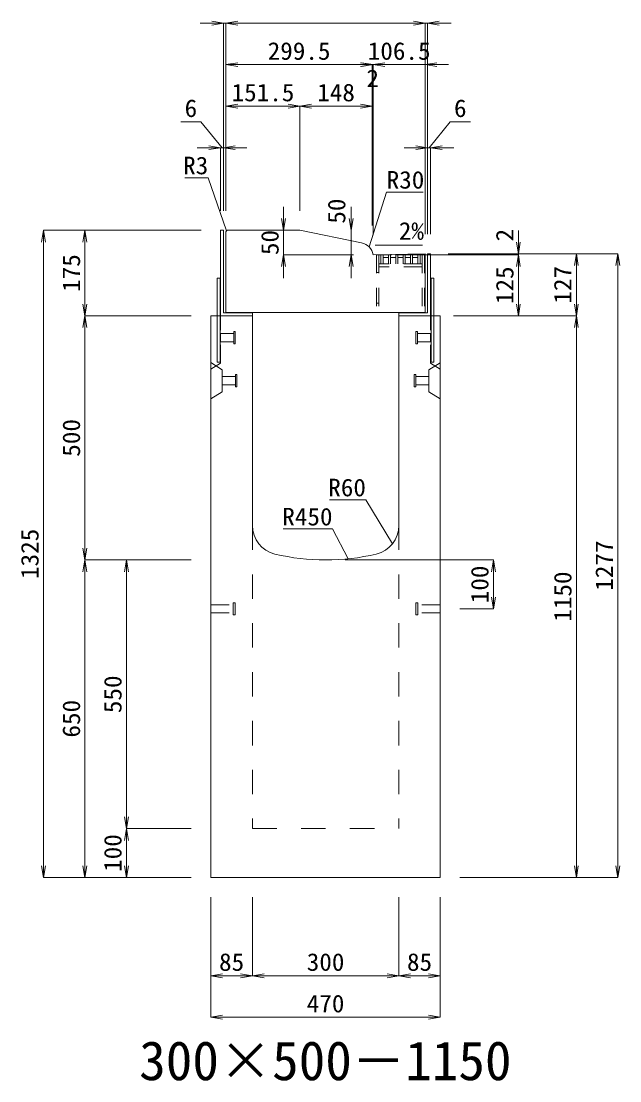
# Model space of a CAD drawing. Units: millimetres at full size. Extents: x -1809 to 57027, y -20349 to 17321.
# Drawn here: x 9276 to 10503, y -12212 to -10043 of the extents above; entities that cross this region are included whole.
import ezdxf
from ezdxf.enums import TextEntityAlignment as Align

# ---------------------------------------------------------------- set-up
doc = ezdxf.new("R2010")
doc.units = ezdxf.units.MM
doc.header["$LTSCALE"] = 50
for name, pattern in [('USER1', [2, 1, -1]), ('USER2', [1.35, 0.75, -0.6]), ('USER3', [1.35, 0.75, -0.6])]:
    doc.linetypes.add(name, pattern=pattern)
for name, color, linetype, lineweight in [('インサート', 3, 'USER2', 9), ('受枠', 3, 'Continuous', 5), ('寸法線', 7, 'Continuous', 13), ('引出線', 4, 'Continuous', 13), ('本体', 2, 'Continuous', 13), ('補助線', 8, 'Continuous', 13), ('ｸﾞﾚｰﾁﾝｸﾞ', 7, 'USER3', 9)]:
    doc.layers.add(name, color=color, linetype=linetype, lineweight=lineweight)
doc.layers.add('文字', color=7, linetype='Continuous')
doc.styles.add('ＭＳ 明朝', font='')
doc.styles.get('ＭＳ 明朝').set_extended_font_data('MS Mincho')

# ---------------------------------------------------------------- blocks, each defined once
blk = doc.blocks.new('open_arrow')
at = {"color": 0, "linetype": 'Continuous', "lineweight": -2}
blk.add_lwpolyline([(7.5, 1.25), (0, 0), (7.5, -1.25)], dxfattribs=at)

msp = doc.modelspace()

# ---------------------------------------------------------------- linework, layer by layer
at = {"layer": 'インサート'}
for p, q in [((9685, -10682.55), (9712, -10682.55)), ((9685, -10682.55), (9685, -10699.55)), ((9715, -10678.55), (9712, -10678.55)), ((9712, -10678.55), (9712, -10703.55)), ((9715, -10703.55), (9715, -10678.55)), ((10085, -10678.55), (10088, -10678.55)), ((10085, -10703.55), (10085, -10678.55)), ((10088, -10678.55), (10088, -10703.55)), ((10115, -10682.55), (10088, -10682.55)), ((10115, -10682.55), (10115, -10699.55)), ((9685, -10699.55), (9712, -10699.55)), ((9712, -10703.55), (9715, -10703.55)), ((10088, -10703.55), (10085, -10703.55)), ((10115, -10699.55), (10088, -10699.55)), ((9688.2, -10770.55), (9715.2, -10770.55)), ((9688.2, -10770.55), (9688.2, -10787.55)), ((9718.2, -10766.55), (9715.2, -10766.55)), ((9715.2, -10766.55), (9715.2, -10791.55)), ((9718.2, -10791.55), (9718.2, -10766.55)), ((10081.8, -10766.55), (10084.8, -10766.55)), ((10081.8, -10791.55), (10081.8, -10766.55)), ((10084.8, -10766.55), (10084.8, -10791.55)), ((10111.8, -10770.55), (10084.8, -10770.55)), ((10111.8, -10770.55), (10111.8, -10787.55)), ((9688.2, -10787.55), (9715.2, -10787.55)), ((9715.2, -10791.55), (9718.2, -10791.55)), ((10084.8, -10791.55), (10081.8, -10791.55)), ((10111.8, -10787.55), (10084.8, -10787.55)), ((9665, -11237.55), (9711, -11237.55)), ((9665, -11254.55), (9665, -11237.55)), ((9711, -11258.55), (9711, -11233.55)), ((9711, -11233.55), (9715, -11233.55)), ((9715, -11258.55), (9715, -11233.55)), ((10085, -11233.55), (10089, -11233.55)), ((10085, -11233.55), (10085, -11258.55)), ((10089, -11233.55), (10089, -11258.55)), ((10135, -11237.55), (10089, -11237.55)), ((10135, -11237.55), (10135, -11254.55)), ((9665, -11254.55), (9711, -11254.55)), ((9715, -11258.55), (9711, -11258.55)), ((10089, -11258.55), (10085, -11258.55)), ((10135, -11254.55), (10089, -11254.55))]:
    msp.add_line(p, q, dxfattribs=at)
at = {"layer": '受枠'}
for p, q in [((9685, -10471.05), (9685, -10646.05)), ((9685, -10471.05), (9691, -10471.05)), ((9685, -10471.05), (9691, -10471.05)), ((9691, -10471.05), (9691, -10640.05)), ((10109, -10519.06), (10109, -10640.05)), ((10109, -10519.06), (10115, -10519.06)), ((10115, -10646.05), (10115, -10519.06)), ((9678, -10741.05), (9678, -10569.06)), ((9684, -10569.06), (9678, -10569.06)), ((9684, -10741.05), (9684, -10569.06)), ((10116, -10741.05), (10116, -10569.06)), ((10116, -10569.06), (10122, -10569.06)), ((10122, -10741.05), (10122, -10569.06)), ((9750, -10646.05), (9685, -10646.05)), ((9691, -10640.05), (9750, -10640.05)), ((9750, -10646.05), (9750, -10640.05)), ((10050, -10640.05), (10050, -10646.05)), ((10050, -10640.05), (10109, -10640.05)), ((10050, -10646.05), (10050, -10640.05)), ((10115, -10646.05), (10050, -10646.05)), ((9684, -10741.05), (9678, -10741.05)), ((10116, -10741.05), (10122, -10741.05))]:
    msp.add_line(p, q, dxfattribs=at)
at = {"layer": '寸法線'}
for p, q in [((9744, -10046.93), (9643, -10046.93)), ((9691, -10431.03), (9691, -10046.93)), ((9696, -10431.03), (9696, -10046.93)), ((10104, -10046.93), (9696, -10046.93)), ((9696, -10431.03), (9696, -10046.93)), ((10056, -10046.93), (10157, -10046.93)), ((10104, -10479.23), (10104, -10046.93)), ((10104, -10479.23), (10104, -10046.93)), ((10109, -10479.04), (10109, -10046.93)), ((9995.51, -10131.93), (9696, -10131.93)), ((9696, -10431.03), (9696, -10131.93)), ((9947.51, -10131.93), (10045.44, -10131.93)), ((9949.44, -10131.93), (10152, -10131.93)), ((9995.51, -10461.09), (9995.51, -10131.93)), ((9995.51, -10461.09), (9995.51, -10131.93)), ((9997.44, -10481.08), (9997.44, -10131.93)), ((9997.44, -10481.08), (9997.44, -10131.93)), ((10104, -10479.23), (10104, -10131.93)), ((9696, -10216.93), (9847.5, -10216.93)), ((9696, -10431.03), (9696, -10216.93)), ((9847.5, -10431.03), (9847.5, -10216.93)), ((9847.5, -10216.93), (9995.51, -10216.93)), ((9847.5, -10431.03), (9847.5, -10216.93)), ((9995.51, -10461.09), (9995.51, -10216.93)), ((9644.67, -10249.13), (9603.44, -10249.13)), ((9688, -10301.93), (9644.67, -10249.13)), ((10112, -10301.93), (10155.33, -10249.13)), ((10155.33, -10249.13), (10196.56, -10249.13)), ((9739, -10301.93), (9637, -10301.93)), ((9685, -10431.03), (9685, -10301.93)), ((9691, -10431.03), (9691, -10301.93)), ((10061, -10301.93), (10163, -10301.93)), ((10109, -10479.04), (10109, -10301.93)), ((10115, -10479.04), (10115, -10301.93)), ((9813.83, -10569.11), (9813.83, -10423.05)), ((9952.5, -10423.05), (9952.5, -10569.05)), ((9322.06, -11796.05), (9322.06, -10471.05)), ((9644.98, -10471.05), (9322.06, -10471.05)), ((9407.06, -10471.05), (9407.06, -10646.05)), ((9644.98, -10471.05), (9407.06, -10471.05)), ((9813.83, -10471.05), (9807.48, -10471.05)), ((10294.94, -10569.1), (10294.94, -10471.25)), ((9957.42, -10521.11), (9813.83, -10521.11)), ((9842.59, -10521.05), (9952.5, -10521.05)), ((10044.46, -10521.1), (10294.94, -10521.1)), ((10044.46, -10521.1), (10294.94, -10521.1)), ((10151.02, -10519.25), (10294.94, -10519.25)), ((10155.02, -10519.06), (10413.78, -10519.06)), ((10155.02, -10519.06), (10498.78, -10519.06)), ((10294.94, -10646.05), (10294.94, -10521.1)), ((10413.78, -10519.06), (10413.78, -10646.05)), ((10498.78, -10519.06), (10498.78, -11796.05)), ((9624.98, -10646.05), (9407.06, -10646.05)), ((9407.06, -10646.05), (9407.06, -11146.05)), ((9624.98, -10646.05), (9407.06, -10646.05)), ((10162.02, -10646.05), (10294.94, -10646.05)), ((10175.02, -10646.05), (10413.78, -10646.05)), ((10175.02, -10646.05), (10413.78, -10646.05)), ((10413.78, -10646.05), (10413.78, -11796.05)), ((9624.98, -11146.05), (9407.06, -11146.05)), ((9407.06, -11796.05), (9407.06, -11146.05)), ((9624.98, -11146.05), (9407.06, -11146.05)), ((9492.06, -11146.05), (9492.06, -11696.05)), ((9624.98, -11146.05), (9492.06, -11146.05)), ((9940.02, -11146.05), (10243.78, -11146.05)), ((10243.78, -11146.05), (10243.78, -11246.05)), ((10175.02, -11246.05), (10243.78, -11246.05)), ((9624.98, -11696.05), (9492.06, -11696.05)), ((9492.06, -11696.05), (9492.06, -11796.05)), ((9624.98, -11696.05), (9492.06, -11696.05)), ((9624.98, -11796.05), (9322.06, -11796.05)), ((9624.98, -11796.05), (9407.06, -11796.05)), ((9624.98, -11796.05), (9492.06, -11796.05)), ((10175.02, -11796.05), (10413.78, -11796.05)), ((10175.02, -11796.05), (10498.78, -11796.05)), ((9665, -11836.07), (9665, -11997.21)), ((9665, -11836.07), (9665, -12082.21)), ((9750, -11836.07), (9750, -11997.21)), ((9750, -11836.07), (9750, -11997.21)), ((10050, -11836.07), (10050, -11997.21)), ((10050, -11836.07), (10050, -11997.21)), ((10135, -11836.07), (10135, -11997.21)), ((10135, -11836.07), (10135, -12082.21)), ((9665, -11997.21), (9750, -11997.21)), ((9750, -11997.21), (10050, -11997.21)), ((10050, -11997.21), (10135, -11997.21)), ((9665, -12082.21), (10135, -12082.21))]:
    msp.add_line(p, q, dxfattribs=at)
at = {"layer": '引出線'}
for points in [[(9696.88, -10471.93), (9659.65, -10363.53), (9611.92, -10363.53)], [(9989.42, -10505.21), (10025.11, -10392.88), (10099.79, -10392.88)], [(10001.31, -10501.75), (10050.05, -10501.21), (10098.81, -10501.21)], [(10037.07, -11112.74), (9982.66, -11022.84), (9907.98, -11022.84)], [(9946.44, -11143.65), (9914.22, -11082.51), (9813.21, -11082.51)]]:
    msp.add_lwpolyline(points, dxfattribs=at)
at = {"layer": '本体', "lineweight": 20}
for p, q in [((9696, -10474.05), (9696, -10639.05)), ((9847.5, -10471.05), (9698.95, -10471.05)), ((9973.81, -10496.66), (9847.5, -10471.05)), ((9997.44, -10521.1), (10104, -10519.25)), ((10104, -10639.05), (10104, -10519.25)), ((10104, -10639.05), (9696, -10639.05))]:
    msp.add_line(p, q, dxfattribs=at)
at = {"layer": '本体'}
for p, q in [((9665, -10646.05), (9665, -11796.05)), ((9665, -10646.05), (9750, -10646.05)), ((9750, -10646.05), (9750, -11075.53)), ((10050, -10646.05), (10050, -11075.53)), ((10050, -10646.05), (10135, -10646.05)), ((10135, -10646.05), (10135, -11796.05)), ((9665, -11796.05), (10135, -11796.05))]:
    msp.add_line(p, q, dxfattribs=at)
at = {"layer": '本体', "linetype": 'USER2', "lineweight": 9}
for p, q in [((9685, -10743.05), (9685, -10646.05)), ((10115, -10743.05), (10115, -10646.05)), ((9665, -10755.55), (9685, -10743.05)), ((10135, -10755.55), (10115, -10743.05))]:
    msp.add_line(p, q, dxfattribs=at)
at = {"layer": '本体', "lineweight": 9}
for p, q in [((9665, -10742.05), (9688.2, -10756.55)), ((9688.2, -10756.55), (9688.2, -10801.55)), ((10134.58, -10742.31), (10111.8, -10756.55)), ((10111.8, -10756.55), (10111.8, -10801.55)), ((9688.2, -10801.55), (9665, -10816.05)), ((10111.8, -10801.55), (10135, -10816.05))]:
    msp.add_line(p, q, dxfattribs=at)
at = {"layer": '本体', "linetype": 'USER1', "lineweight": 15}
for p, q in [((9750, -11075.53), (9750, -11696.05)), ((10050, -11075.53), (10050, -11696.05)), ((9750, -11696.05), (10050, -11696.05))]:
    msp.add_line(p, q, dxfattribs=at)
at = {"layer": '本体', "lineweight": 20}
for centre, radius, start, end in [((9699, -10474.05), 3, 90, 180), ((9967.85, -10526.06), 30, 9.51572, 78.54145)]:
    msp.add_arc(centre, radius, start, end, dxfattribs=at)
at = {"layer": '本体'}
for centre, radius, start, end in [((9810, -11075.53), 60, 180, 256.65764), ((9990, -11075.53), 60, 283.34236, 0), ((9900, -10696.05), 450, 256.65764, 283.34236)]:
    msp.add_arc(centre, radius, start, end, dxfattribs=at)
at = {"layer": '補助線'}
msp.add_line((9973.82, -10496.71), (9975.55, -10497.06), dxfattribs=at)
at = {"layer": 'ｸﾞﾚｰﾁﾝｸﾞ', "linetype": 'USER2', "lineweight": 5}
for p, q in [((10102.5, -10521.05), (10004.5, -10521.05)), ((10004.5, -10521.05), (10004.5, -10639.05)), ((10009, -10521.05), (10009, -10639.05)), ((10013.5, -10540.05), (10013.5, -10521.05)), ((10018, -10540.05), (10018, -10521.05)), ((10028.6, -10540.05), (10028.6, -10521.05)), ((10033.1, -10540.05), (10033.1, -10521.05)), ((10043.7, -10540.05), (10043.7, -10521.05)), ((10048.2, -10540.05), (10048.2, -10521.05)), ((10058.8, -10540.05), (10058.8, -10521.05)), ((10063.3, -10540.05), (10063.3, -10521.05)), ((10073.9, -10540.05), (10073.9, -10521.05)), ((10078.4, -10540.05), (10078.4, -10521.05)), ((10089, -10540.05), (10089, -10521.05)), ((10093.5, -10540.05), (10093.5, -10521.05)), ((10098, -10521.05), (10098, -10639.05)), ((10102.5, -10521.05), (10102.5, -10639.05)), ((10098, -10540.05), (10009, -10540.05)), ((10018, -10527.05), (10028.6, -10527.05)), ((10033.1, -10527.05), (10043.7, -10527.05)), ((10048.2, -10527.05), (10058.8, -10527.05)), ((10063.3, -10527.05), (10073.9, -10527.05)), ((10078.4, -10527.05), (10089, -10527.05)), ((10009, -10557.55), (10004.5, -10557.55)), ((10098, -10546.05), (10009, -10546.05)), ((10009, -10620.55), (10004.5, -10620.55))]:
    msp.add_line(p, q, dxfattribs=at)

# ---------------------------------------------------------------- block references
at = {"layer": '寸法線', "xscale": 3.2, "yscale": 3.2}
for p, rotation in [((9691, -10046.93), 180), ((10104, -10046.93), 180), ((10104, -10046.93), 180), ((9995.51, -10131.93), 180), ((9995.51, -10131.93), 180), ((9997.44, -10131.93), 180), ((9847.5, -10216.93), 180), ((9995.51, -10216.93), 180), ((9685, -10301.93), 180), ((10109, -10301.93), 180), ((9813.83, -10471.05), 90), ((9952.5, -10471.05), 90), ((9322.06, -10471.05), 270), ((9407.06, -10471.05), 270), ((10294.94, -10519.25), 90), ((9813.83, -10521.11), 270), ((9952.5, -10521.05), 270), ((10294.94, -10521.1), 270), ((10294.94, -10521.1), 270), ((10413.78, -10519.06), 270), ((10498.78, -10519.06), 270), ((9407.06, -10646.05), 90), ((10294.94, -10646.05), 90), ((10413.78, -10646.05), 90), ((9407.06, -10646.05), 270), ((10413.78, -10646.05), 270), ((9407.06, -11146.05), 90), ((9407.06, -11146.05), 270), ((9492.06, -11146.05), 270), ((10243.78, -11146.05), 270), ((10243.78, -11246.05), 90), ((9492.06, -11696.05), 90), ((9492.06, -11696.05), 270), ((9322.06, -11796.05), 90), ((9407.06, -11796.05), 90), ((9492.06, -11796.05), 90), ((10413.78, -11796.05), 90), ((10498.78, -11796.05), 90), ((9750, -11997.21), 180), ((10050, -11997.21), 180), ((10135, -11997.21), 180), ((10135, -12082.21), 180)]:
    msp.add_blockref('open_arrow', p, dxfattribs=dict(at, rotation=rotation))
for p in [(9696, -10046.93), (9696, -10046.93), (10109, -10046.93), (9696, -10131.93), (9997.44, -10131.93), (10104, -10131.93), (9696, -10216.93), (9847.5, -10216.93), (9691, -10301.93), (10115, -10301.93), (9665, -11997.21), (9750, -11997.21), (10050, -11997.21), (9665, -12082.21)]:
    msp.add_blockref('open_arrow', p, dxfattribs=at)
at = {"layer": '引出線', "xscale": 0.0533, "yscale": 0.0533}
for p, rotation in [((9696.88, -10471.93), 109), ((9989.42, -10505.21), 72.4), ((10001.31, -10501.75), 0.6), ((10037.07, -11112.74), 121.2), ((9946.44, -11143.65), 117.8)]:
    msp.add_blockref('open_arrow', p, dxfattribs=dict(at, rotation=rotation))

# ---------------------------------------------------------------- texts
at = {"layer": '寸法線', "style": 'ＭＳ 明朝', "width": 1.05}
for s, p in [('299.5', (9845.75, -10103.91)), ('106.5', (10050.72, -10103.91)), ('2', (9996.47, -10159.95)), ('151.5', (9771.75, -10188.91)), ('148', (9921.5, -10188.91)), ('6', (9624.05, -10221.11)), ('6', (10175.95, -10221.11)), ('85', (9707.5, -11969.19)), ('300', (9900, -11969.19)), ('85', (10092.5, -11969.19)), ('470', (9900, -12054.19))]:
    msp.add_text(s, height=36.03, dxfattribs=at).set_placement(p, align=Align.MIDDLE_CENTER)
for s, p in [('50', (9922.5, -10431.79)), ('50', (9785.81, -10496.08)), ('2', (10266.92, -10480.99)), ('175', (9379.04, -10558.55)), ('125', (10266.92, -10583.58)), ('127', (10385.76, -10582.56)), ('500', (9379.04, -10896.05)), ('1325', (9294.04, -11133.55)), ('1277', (10470.76, -11157.56)), ('100', (10215.76, -11196.05)), ('1150', (10385.76, -11221.05)), ('550', (9464.04, -11421.05)), ('650', (9379.04, -11471.05)), ('100', (9464.04, -11746.05))]:
    msp.add_text(s, height=36.03, rotation=90, dxfattribs=at).set_placement(p, align=Align.MIDDLE_CENTER)
at = {"layer": '引出線', "style": 'ＭＳ 明朝', "width": 1.05}
for s, p in [('R3', (9659.65, -10320.33)), ('R60', (9982.66, -10979.64)), ('R450', (9914.22, -11039.31))]:
    msp.add_text(s, height=36.03, dxfattribs=at).set_placement(p, align=Align.TOP_RIGHT)
for s, p in [('R30', (10025.11, -10349.68)), ('2%', (10050.05, -10454.3))]:
    msp.add_text(s, height=36.03, dxfattribs=at).set_placement(p, align=Align.TOP_LEFT)
at = {"layer": '文字', "style": 'ＭＳ 明朝'}
msp.add_text('300×500－1150', height=80.06, dxfattribs=at).set_placement((9899.52, -12171.03), align=Align.MIDDLE_CENTER)

doc.saveas('drawing.dxf')
